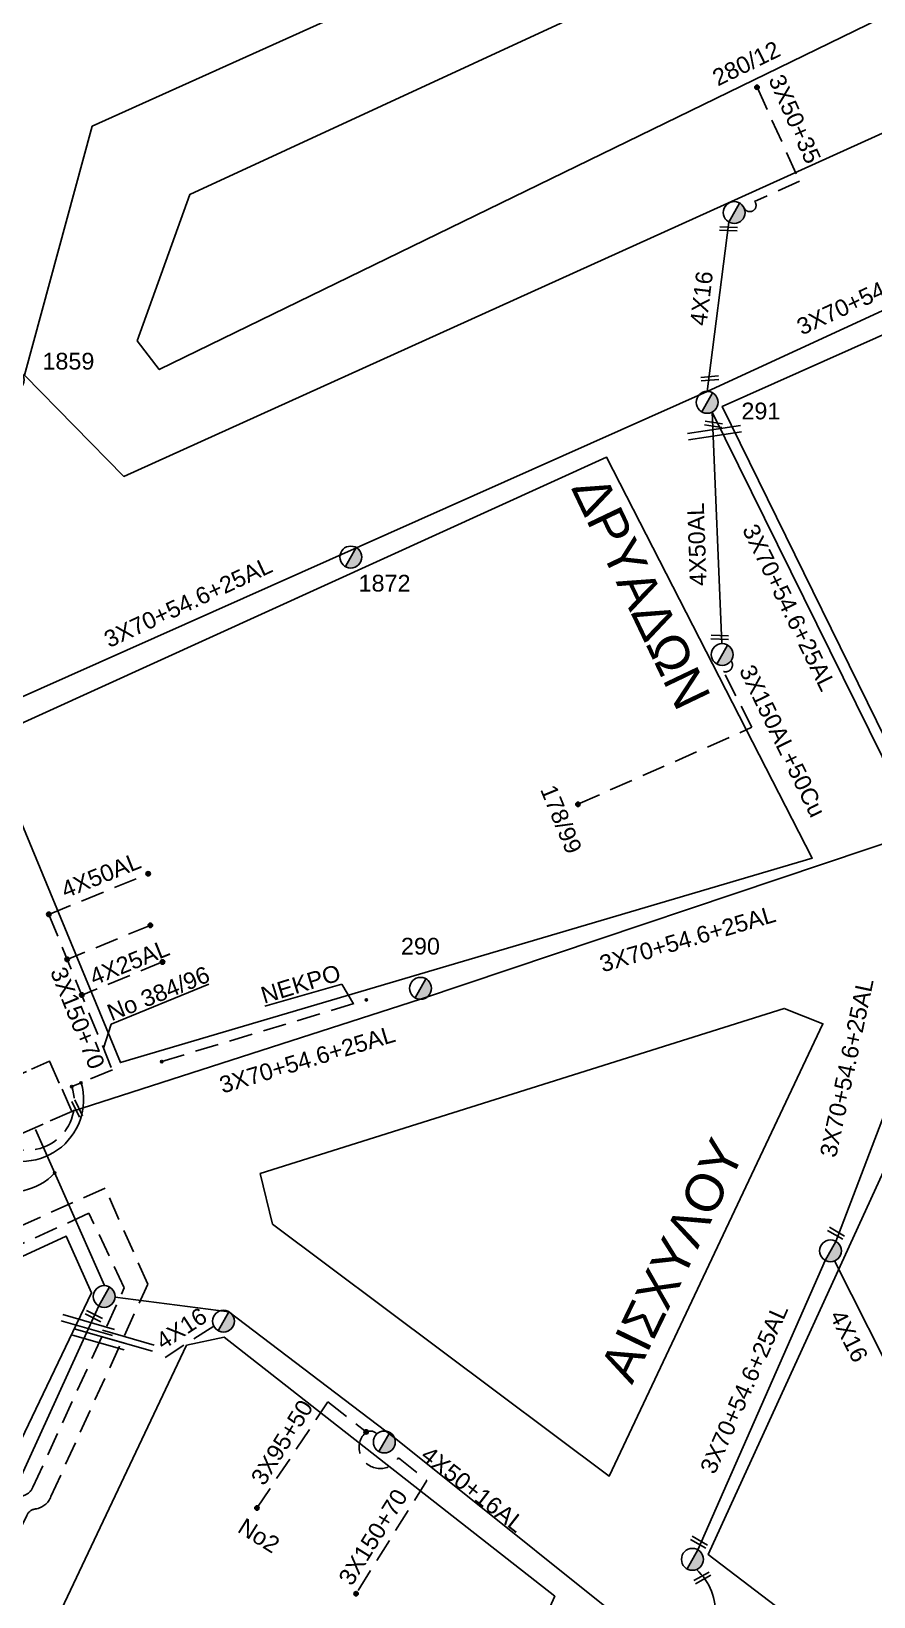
# Model space of a CAD drawing. Header units: millimetres. Extents: x 1421 to 7149, y 887 to 1917.
# Drawn here: x 5430.3 to 5521, y 1538.6 to 1707 of the extents above; entities that cross this region are included whole.
import ezdxf

# ---------------------------------------------------------------- set-up
doc = ezdxf.new("R2010")
doc.units = ezdxf.units.MM
doc.linetypes.add('DASHED', pattern=[19.05, 12.7, -6.35])
for name, color, linetype in [('Άγνωστα', 7, 'Continuous'), ('Γυμνά εναέρια ΧΤ (3Φ) 4x50AL', 7, 'Continuous'), ('Γυμνά εναέρια ΧΤ και ΦΟΠ (3Φ)   4x50+16AL', 7, 'Continuous'), ('Εναέρια παροχή ΧΤ 4x16', 7, 'SYN_LINE'), ('Καλωδια Χ.Τ. 3x50+35', 7, 'Continuous'), ('Καλωδια ΧΤ  3X95+50', 7, 'Continuous'), ('Καλώδια ΧΤ   3x150+50CU', 7, 'DASHED'), ('Καλώδια ΧΤ   3x150+70AL', 7, 'DASHED'), ('Καλώδια ΧΤ   3x150AL+50CU', 7, 'DASHED'), ('Μηχανική τομή', 7, 'Continuous'), ('Περίπτερο', 7, 'Continuous'), ('Στύλος ΦΜ', 7, 'Continuous'), ('Στύλος ΦΜ @ 1', 7, 'Continuous'), ('Συνδέσεις', 7, 'Continuous'), ('Συνεστραμμένα ΧΤ   3x70+54.6+25 AL', 7, 'SYN_LINE'), ('Τομή', 7, 'Continuous'), ('Υπογεια Καλωδια Δικτυου ΧΤ 4X25', 7, 'DASHED'), ('Υπόβαθρο ΔΕΗ', 7, 'Continuous'), ('Υπόγεια καλώδια Παροχών ΧΤ   4x16AL', 7, 'DASHED'), ('Υπόγεια καλώδια Παροχών ΧΤ   4x50AL', 7, 'DASHED')]:
    doc.layers.add(name, color=color, linetype=linetype)
doc.styles.add('arial', font='arial.ttf')
doc.styles.get("Standard").update_dxf_attribs({"font": 'arial.ttf'})
doc.linetypes.add('SYN_LINE', pattern='A,0.5,-0.0001,["/\\/\\/\\/",Standard,S=0.1,R=0,X=0,Y=-0.05],-0.25', length=0.7501)

# ---------------------------------------------------------------- blocks, each defined once
blk = doc.blocks.new('ΥΠΑΡΧΩΝ ΤΣΙΜΕΝΤΕΝΙΟΣ ΣΤΥΛΟΣ')
at = {"layer": 'Στύλος ΦΜ'}
blk.add_hatch(color=256, dxfattribs=at).paths.add_polyline_path([(-1.29, -2.28, 0.574793), (2.62, 0, 0.268822), (1.3, 2.27)])
blk.add_line((-1.29, -2.28), (1.3, 2.27), dxfattribs=at)
blk.add_circle((0, 0), 2.62, dxfattribs=at)
at = {"layer": 'Στύλος ΦΜ', "flags": 4}
for tag, p in [('ΑΡΙΘΜΟΣ', (-4.68, 8.05)), ('ΤΥΠΟΣ', (-4.91, 3.03))]:
    blk.add_attdef(tag, p, '', height=4, dxfattribs=at)
blk = doc.blocks.new('PILLAR YPOSTATHMOU')
at = {"layer": 'Περίπτερο', "ltscale": 40}
for points in [[(540.426, 2525.117), (540.426, 2526.013), (541.511, 2526.013)], [(541.816, 2526.013), (542.907, 2526.013), (542.907, 2524.949)], [(541.586, 2523.532), (540.426, 2523.532), (540.426, 2524.862)], [(542.907, 2524.593), (542.907, 2523.532), (541.917, 2523.532)]]:
    blk.add_lwpolyline(points, dxfattribs=at)
blk = doc.blocks.new('_ΣΥΝΔΕΣΗ')
at = {"layer": 'Συνδέσεις', "linetype": 'SYN_LINE', "ltscale": 40}
blk.add_hatch(color=256, dxfattribs=at).paths.add_polyline_path([(0.5, -0.01, 1), (-0.5, -0.01, 1)])
at = {"layer": 'Συνδέσεις'}
blk.add_circle((0, -0.01), 0.5, dxfattribs=at)
blk = doc.blocks.new('ΜΗΧΑΝΙΚΗ ΤΟΜΗ')
at = {"layer": 'Μηχανική τομή', "ltscale": 40}
for p, q in [((-3.67, 1.17), (3.91, 1.17)), ((3.91, -0.38), (-3.67, -0.38))]:
    blk.add_line(p, q, dxfattribs=at)
blk = doc.blocks.new('ΤΟΜΗ')
at = {"layer": 'Τομή', "ltscale": 40}
for p, q in [((10.95, 0.22), (-12.13, 0.22)), ((10.95, -2.57), (-12.13, -2.57))]:
    blk.add_line(p, q, dxfattribs=at)

msp = doc.modelspace()

# ---------------------------------------------------------------- linework, layer by layer
at = {"layer": 'Άγνωστα', "color": 7, "lineweight": -3}
for p, q in [((5449.45, 1604.47), (5438.92, 1600.16)), ((5455.47, 1602.11), (5463.74, 1604.47)), ((5463.74, 1604.47), (5465.01, 1602.37)), ((5438.92, 1600.16), (5438.1, 1597.58))]:
    msp.add_line(p, q, dxfattribs=at)
at = {"layer": 'Γυμνά εναέρια ΧΤ (3Φ) 4x50AL', "color": 27, "lineweight": -3, "ltscale": 0.2}
msp.add_line((5503.59, 1666.02), (5504.63, 1641.12), dxfattribs=at)
at = {"layer": 'Γυμνά εναέρια ΧΤ και ΦΟΠ (3Φ)   4x50+16AL', "color": 62, "lineweight": -3, "ltscale": 0.1}
for points in [[(5438.22, 1572.05), (5430.76, 1588.82)], [(5499.77, 1531.39), (5469.39, 1555.7), (5451.6, 1569.23), (5439.34, 1570.79)]]:
    msp.add_lwpolyline(points, dxfattribs=at)
at = {"layer": 'Εναέρια παροχή ΧΤ 4x16', "color": 1, "lineweight": -3, "ltscale": 20}
msp.add_line((5516.79, 1574.69), (5524.04, 1560.27), dxfattribs=at)
at = {"layer": 'Καλωδια Χ.Τ. 3x50+35', "color": 5, "linetype": 'DASHED', "lineweight": -3, "ltscale": 0.2}
msp.add_lwpolyline([(5508.47, 1700.92), (5513.01, 1690.88), (5508.18, 1688.7, -1.201511), (5507.02, 1688.06, 0.543102)], format="xyb", dxfattribs=at)
at = {"layer": 'Καλωδια ΧΤ  3X95+50', "color": 62, "linetype": 'DASHED', "lineweight": -3, "ltscale": 0.2}
for points in [[(5454.61, 1548.1), (5462.24, 1559.52), (5466.36, 1556.29)], [(5469.84, 1553.5), (5472.9, 1551.07)]]:
    msp.add_lwpolyline(points, dxfattribs=at)
for centre, radius, start, end in [((5466.8, 1555.36), 1.03, 44.871, 115.203), ((5467.87, 1554.61), 2.26, 131.7965, 330.6548)]:
    msp.add_arc(centre, radius, start, end, dxfattribs=at)
at = {"layer": 'Καλώδια ΧΤ   3x150+50CU', "color": 151, "lineweight": -3, "ltscale": 0.2}
msp.add_lwpolyline([(5432.21, 1611.98), (5439.05, 1595.24), (5434.67, 1593.45, -0.709322), (5427.09, 1587.38, 26.956965)], format="xyb", dxfattribs=at)
at = {"layer": 'Καλώδια ΧΤ   3x150+50CU', "color": 6, "lineweight": -3, "ltscale": 0.2}
msp.add_lwpolyline([(5411.06, 1537.96), (5422.68, 1532.39), (5429.83, 1547.31, -0.251924), (5430.78, 1548.01, 0.275766), (5432.44, 1549.34), (5442.85, 1572.18), (5438.26, 1582.54), (5371.04, 1552.31), (5368.75, 1557.42), (5362.49, 1554.6, -0.64206), (5360.17, 1558.03, -1.34144)], format="xyb", dxfattribs=at)
at = {"layer": 'Καλώδια ΧΤ   3x150+50CU', "color": 30, "lineweight": -3, "ltscale": 0.2}
msp.add_lwpolyline([(5427.51, 1549.94), (5428.37, 1549.53, 0.429753), (5430.5, 1550.35), (5440.33, 1571.79), (5436.53, 1579.82), (5371.07, 1550.03, -0.981828), (5365.69, 1547.53)], format="xyb", dxfattribs=at)
at = {"layer": 'Καλώδια ΧΤ   3x150+70AL', "color": 250, "lineweight": -3, "ltscale": 0.2}
msp.add_line((5444.36, 1596.15), (5466.4, 1602.79), dxfattribs=at)
at = {"layer": 'Καλώδια ΧΤ   3x150+70AL', "color": 62, "lineweight": -3, "ltscale": 0.2}
msp.add_lwpolyline([(5472.9, 1551.07), (5465.28, 1538.88)], dxfattribs=at)
at = {"layer": 'Καλώδια ΧΤ   3x150AL+50CU', "color": 27, "lineweight": -3, "ltscale": 0.2}
msp.add_lwpolyline([(5489.16, 1623.83), (5507.89, 1632.11), (5504.82, 1638.12)], dxfattribs=at)
msp.add_arc((5505.05, 1638.82), 0.739, 251.3815, 37.3991, dxfattribs=at)
at = {"layer": 'Συνεστραμμένα ΧΤ   3x70+54.6+25 AL', "color": 27, "lineweight": -3, "ltscale": 20}
msp.add_line((5525.09, 1622.49), (5503.59, 1666.02), dxfattribs=at)
at = {"layer": 'Συνεστραμμένα ΧΤ   3x70+54.6+25 AL', "color": 1, "lineweight": -3, "ltscale": 20}
msp.add_line((5515.76, 1574.75), (5502.07, 1543.6), dxfattribs=at)
at = {"layer": 'Συνεστραμμένα ΧΤ   3x70+54.6+25 AL', "color": 5, "lineweight": -3, "ltscale": 20}
for points in [[(5503.07, 1668.26), (5532.47, 1681.81), (5565.37, 1694.89)], [(5412.49, 1627.88), (5503.07, 1668.26), (5505.4, 1686.47)]]:
    msp.add_lwpolyline(points, dxfattribs=at)
at = {"layer": 'Συνεστραμμένα ΧΤ   3x70+54.6+25 AL', "color": 151, "lineweight": -3, "ltscale": 20}
msp.add_lwpolyline([(5434.68, 1590.79), (5472.22, 1602.86), (5525.19, 1620.65)], dxfattribs=at)
at = {"layer": 'Συνεστραμμένα ΧΤ   3x70+54.6+25 AL', "color": 1, "lineweight": -3, "ltscale": 20}
msp.add_lwpolyline([(5522.73, 1592.04), (5516.92, 1576.8)], dxfattribs=at)
at = {"layer": 'Συνεστραμμένα ΧΤ   3x70+54.6+25 AL', "color": 85, "lineweight": -3, "ltscale": 20}
msp.add_lwpolyline([(5376.01, 1443.19), (5385.04, 1457.86), (5391.11, 1469.74), (5401.01, 1491.47), (5414.92, 1520.23), (5437.58, 1569.85)], dxfattribs=at)
at = {"layer": 'Συνεστραμμένα ΧΤ   3x70+54.6+25 AL', "color": 1, "lineweight": -3, "ltscale": 10}
msp.add_arc((5497.64, 1536.83), 6.33, 304.2008, 47.3541, dxfattribs=at)
at = {"layer": 'Υπογεια Καλωδια Δικτυου ΧΤ 4X25', "color": 151, "lineweight": -3, "ltscale": 0.2}
for points in [[(5443.13, 1610.8), (5434.19, 1607.14)], [(5444.45, 1606.86), (5435.76, 1603.3)]]:
    msp.add_lwpolyline(points, dxfattribs=at)
at = {"layer": 'Υπόβαθρο ΔΕΗ', "lineweight": -3, "ltscale": 0.2}
for points in [[(5786.18, 1901.97), (5684.24, 1852.63), (5603.29, 1792.94), (5544.22, 1745.13), (5436.86, 1696.81)], [(5436.86, 1696.81), (5429.59, 1670.01), (5440.27, 1659.11), (5553.66, 1710.43), (5570.91, 1741.8), (5716.02, 1856.57), (5807.82, 1892.58)], [(5441.71, 1673.7), (5447.39, 1689.46), (5549.79, 1736.75), (5553.68, 1732.86), (5547.56, 1721), (5444.1, 1670.6), (5441.71, 1673.7)], [(5526.19, 1622.88), (5504.69, 1666.64), (5565.66, 1693.83), (5608.95, 1656.26), (5608.52, 1650.8), (5526.19, 1622.88)], [(5425.51, 1630.82), (5439.91, 1596.03), (5514.37, 1618.04), (5492.25, 1661.18), (5425.51, 1630.82)], [(5454.97, 1584.11), (5456.28, 1578.66), (5492.53, 1551.55), (5515.52, 1600.21), (5511.37, 1601.87), (5454.97, 1584.11)], [(5544.08, 1511.93), (5503.17, 1543.12), (5525.75, 1592.37), (5530.65, 1593.77), (5568.02, 1552.98), (5552.22, 1513.82), (5544.08, 1511.93)], [(5380.1, 1452.83), (5327.31, 1479.11), (5357.78, 1542.14), (5434.06, 1577.37), (5436.81, 1571.26), (5380.1, 1452.83)], [(5435.35, 1425.44), (5486.67, 1538.62), (5451.1, 1566.48), (5447.04, 1565.62), (5391.24, 1447.93), (5435.35, 1425.44)]]:
    msp.add_lwpolyline(points, dxfattribs=at)
at = {"layer": 'Υπόβαθρο ΔΕΗ', "lineweight": -3}
for centre, radius, start, end in [((5429.32, 1592.04), 6.63, 234.7121, 15.9375), ((5428.3, 1588.34), 6.18, 175.2203, 317.266)]:
    msp.add_arc(centre, radius, start, end, dxfattribs=at)
at = {"layer": 'Υπόγεια καλώδια Παροχών ΧΤ   4x16AL', "color": 62, "lineweight": -3, "ltscale": 0.2}
msp.add_lwpolyline([(5449.96, 1567.68), (5444.73, 1564.32)], dxfattribs=at)
at = {"layer": 'Υπόγεια καλώδια Παροχών ΧΤ   4x50AL', "color": 151, "lineweight": -3, "ltscale": 0.2}
msp.add_lwpolyline([(5432.21, 1611.98), (5442.9, 1616.35)], dxfattribs=at)

# ---------------------------------------------------------------- block references
at = {"lineweight": -3, "xscale": 2.374466780193699, "yscale": 2.374466780193699, "zscale": 2.374466780193699, "rotation": 293.9141782015107}
msp.add_blockref('PILLAR YPOSTATHMOU', (-570.92, 337.87), dxfattribs=at)
at = {"layer": 'Μηχανική τομή', "lineweight": -3}
for p, xscale, yscale, zscale, rotation in [((5505.4, 1685.85), 0.2500000000006056, 0.2500000000006056, 0.2500000000006056, 177.87439789198), ((5503.37, 1669.75), 0.250000000000658, 0.250000000000658, 0.250000000000658, 184.6479220906005), ((5503.7, 1664.63), 0.250000000000727, 0.250000000000727, 0.250000000000727, 351.4478638929639), ((5504.46, 1641.9), 0.2500000000006056, 0.2500000000006056, 0.2500000000006056, 177.87439789198), ((5435.16, 1591.07), 0.2500000000010396, 0.2500000000010396, 0.2500000000010396, 296.0534150578656), ((5517.02, 1577.75), 0.2500000000007727, 0.2500000000007727, 0.2500000000007727, 150.1429545525967), ((5436.97, 1568.67), 0.2500000000011469, 0.2500000000011469, 0.2500000000011469, 333.2671663722479), ((5502.27, 1544.5), 0.2500000000007727, 0.2500000000007727, 0.2500000000007727, 150.1429545525967), ((5502.53, 1540.69), 0.2500000000007558, 0.2500000000007558, 0.2500000000007558, 209.1600678227096)]:
    msp.add_blockref('ΜΗΧΑΝΙΚΗ ΤΟΜΗ', p, dxfattribs=dict(at, xscale=xscale, yscale=yscale, zscale=zscale, rotation=rotation))
at = {"layer": 'Στύλος ΦΜ @ 1', "lineweight": -3, "ltscale": 40, "xscale": 0.4499999999998181, "yscale": 0.4499999999998181, "zscale": 0.4499999999998181}
for p in [(5505.98, 1687.5), (5504.68, 1639.94), (5516.34, 1575.78), (5438.17, 1570.87), (5451.01, 1568.21), (5468.32, 1555.21), (5501.48, 1542.58)]:
    msp.add_blockref('ΥΠΑΡΧΩΝ ΤΣΙΜΕΝΤΕΝΙΟΣ ΣΤΥΛΟΣ', p, dxfattribs=at)
at = {"layer": 'Στύλος ΦΜ @ 1', "lineweight": -3, "ltscale": 40}
ref = msp.add_blockref('ΥΠΑΡΧΩΝ ΤΣΙΜΕΝΤΕΝΙΟΣ ΣΤΥΛΟΣ', (5428.37, 1669.5), dxfattribs=dict(at, xscale=0.4499999999998181, yscale=0.4499999999998181, zscale=0.4499999999998181))
ref.add_attrib('ΤΥΠΟΣ', '1859', (5431.52, 1670.61), dxfattribs={"layer": 'Στύλος ΦΜ', "height": 1.8, "flags": 4})
ref = msp.add_blockref('ΥΠΑΡΧΩΝ ΤΣΙΜΕΝΤΕΝΙΟΣ ΣΤΥΛΟΣ', (5503.07, 1667.08), dxfattribs=dict(at, xscale=0.4499999999998181, yscale=0.4499999999998181, zscale=0.4499999999998181))
ref.add_attrib('ΑΡΙΘΜΟΣ', '291', (5506.75, 1665.25), dxfattribs={"layer": 'Στύλος ΦΜ', "height": 1.8, "flags": 4})
ref = msp.add_blockref('ΥΠΑΡΧΩΝ ΤΣΙΜΕΝΤΕΝΙΟΣ ΣΤΥΛΟΣ', (5464.71, 1650.43), dxfattribs=dict(at, xscale=0.4499999999998181, yscale=0.4499999999998181, zscale=0.4499999999998181))
ref.add_attrib('ΑΡΙΘΜΟΣ', '1872', (5465.55, 1646.72), dxfattribs={"layer": 'Στύλος ΦΜ', "height": 1.8, "flags": 4})
ref = msp.add_blockref('ΥΠΑΡΧΩΝ ΤΣΙΜΕΝΤΕΝΙΟΣ ΣΤΥΛΟΣ', (5472.22, 1604.03), dxfattribs=dict(at, xscale=0.4499999999998181, yscale=0.4499999999998181, zscale=0.4499999999998181))
ref.add_attrib('ΑΡΙΘΜΟΣ', '290', (5470.11, 1607.66), dxfattribs={"layer": 'Στύλος ΦΜ', "height": 1.8, "flags": 4})
at = {"layer": 'Συνδέσεις', "lineweight": -3}
for p, xscale, yscale, zscale in [((5508.43, 1700.99), 0.4777242751392805, 0.4777242751392805, 0.4777242751392805), ((5489.16, 1623.83), 0.4777242751392805, 0.4777242751392805, 0.4777242751392805), ((5442.9, 1616.36), 0.4777242751392805, 0.4777242751392805, 0.4777242751392805), ((5432.21, 1611.99), 0.4777242751392805, 0.4777242751392805, 0.4777242751392805), ((5443.14, 1610.81), 0.4777242751392805, 0.4777242751392805, 0.4777242751392805), ((5434.19, 1607.15), 0.4777242751392805, 0.4777242751392805, 0.4777242751392805), ((5444.45, 1606.86), 0.4777242751392805, 0.4777242751392805, 0.4777242751392805), ((5435.76, 1603.31), 0.4777242751392805, 0.4777242751392805, 0.4777242751392805), ((5466.4, 1602.79), 0.25, 0.25, 0.25), ((5444.36, 1596.15), 0.25, 0.25, 0.25), ((5434.67, 1593.45), 0.25, 0.25, 0.25), ((5435.69, 1593.86), 0.25, 0.25, 0.25), ((5432.84, 1584.15), 0.25, 0.25, 0.25), ((5466.36, 1556.3), 0.4777242751392805, 0.4777242751392805, 0.4777242751392805), ((5454.61, 1548.11), 0.4777242751392805, 0.4777242751392805, 0.4777242751392805), ((5465.28, 1538.89), 0.4777242751392805, 0.4777242751392805, 0.4777242751392805)]:
    msp.add_blockref('_ΣΥΝΔΕΣΗ', p, dxfattribs=dict(at, xscale=xscale, yscale=yscale, zscale=zscale))
at = {"layer": 'Τομή', "lineweight": -3}
for p, xscale, yscale, zscale, rotation in [((5503.97, 1664.12), 0.2500000000003174, 0.2500000000003174, 0.2500000000003174, 8.629474267858106), ((5436.62, 1568.03), 0.2500000000002297, 0.2500000000002297, 0.2500000000002297, 343.9781169301968), ((5437.85, 1566.5), 0.2500000000002297, 0.2500000000002297, 0.2500000000002297, 343.9781169301968), ((5440.9, 1566.35), 0.2500000000002297, 0.2500000000002297, 0.2500000000002297, 343.9781169301968)]:
    msp.add_blockref('ΤΟΜΗ', p, dxfattribs=dict(at, xscale=xscale, yscale=yscale, zscale=zscale, rotation=rotation))

# ---------------------------------------------------------------- texts
at = {"lineweight": -3, "ltscale": 40, "char_height": 4, "width": 64.8866, "attachment_point": 1, "style": 'arial'}
for s, insert, rotation in [('ΔΡΥΑΔΩΝ', (5491.98, 1659.61), 295.5438), ('ΑΙΣΧΥΛΟΥ', (5491.37, 1563.04), 64.1643)]:
    msp.add_mtext(s, dxfattribs=dict(at, insert=insert, rotation=rotation))
at = {"layer": 'Άγνωστα', "color": 7, "lineweight": -3, "char_height": 1.8, "attachment_point": 1}
for s, insert, width, rotation in [('280/12', (5503.42, 1702.68), 6.8308, 26), ('3X50+35', (5511.27, 1702.57), 11.0807, 294), ('3X70+54.6+25AL', (5512.5, 1675.89), 11.0807, 25), ('4X16', (5501.2, 1675.47), 11.0807, 83), ('4X50AL', (5501.22, 1647.3), 11.0807, 92), ('3X70+54.6+25AL', (5508.42, 1654.2), 11.0807, 296), ('3X70+54.6+25AL', (5437.94, 1642.26), 11.0807, 25), ('3X150AL+50Cu', (5508.08, 1639.05), 11.0807, 296), ('178/99', (5486.73, 1626.12), 6.8308, 292.3579), ('4X50AL', (5433.33, 1615.36), 11.0807, 22), ('3X70+54.6+25AL', (5491.31, 1607.46), 11.0807, 16.3324), ('4X25AL', (5436.4, 1605.98), 11.0807, 22), ('3X150+70', (5433.99, 1606.52), 11.0807, 292), ('No 384/96', (5438.28, 1602.14), 12.5229, 22), ('ΝΕΚΡΟ', (5454.85, 1604.08), 11.0807, 17), ('3X70+54.6+25AL', (5515.17, 1586.1), 11.0807, 78), ('3X70+54.6+25AL', (5450.39, 1594.42), 11.0807, 16.7295), ('4X16', (5443.52, 1566.59), 6.8308, 33), ('3X70+54.6+25AL', (5502.23, 1552.36), 11.0807, 66), ('4X16', (5517.8, 1569.64), 11.0807, 297), ('3X95+50', (5453.85, 1551.35), 6.8308, 58), ('4X50+16AL', (5473.22, 1554.91), 6.8308, 322), ('3X150+70', (5463.28, 1540.57), 6.8308, 58), ('No2', (5453.35, 1547.13), 6.8308, 327.9074)]:
    msp.add_mtext(s, dxfattribs=dict(at, insert=insert, width=width, rotation=rotation))

doc.saveas('drawing.dxf')
